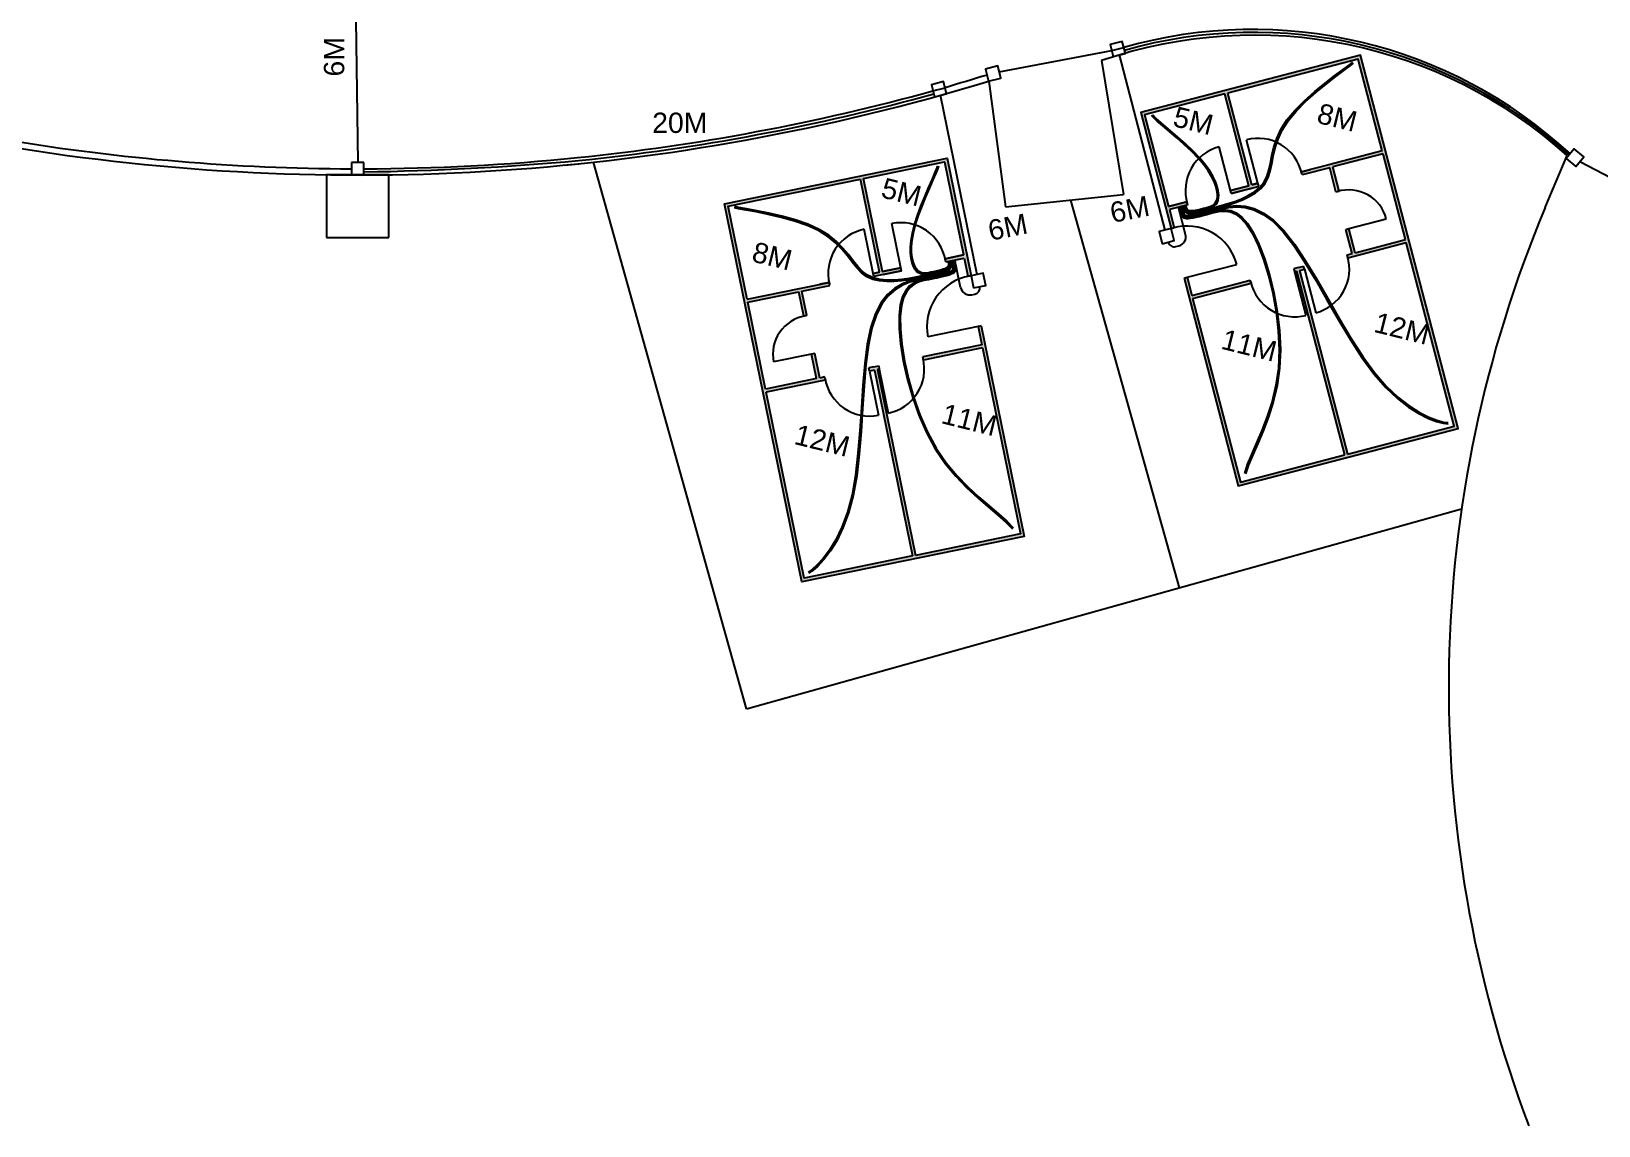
# Model space of a CAD drawing. Header units: millimetres. Extents: x 790368 to 790619, y 161713 to 161823.
# Drawn here: x 790508.8 to 790558.9, y 161712.5 to 161747.5 of the extents above; entities that cross this region are included whole.
import ezdxf

# ---------------------------------------------------------------- set-up
doc = ezdxf.new("R2010")
doc.units = ezdxf.units.MM
for name, color, linetype in [('can interior', 172, 'Continuous'), ('can principal', 34, 'Continuous'), ('can secundaria', 1, 'Continuous'), ('urbanizacion', 7, 'Continuous')]:
    doc.layers.add(name, color=color, linetype=linetype)
doc.styles.get("Standard").update_dxf_attribs({"font": 'arial.ttf'})

msp = doc.modelspace()

# ---------------------------------------------------------------- hatches: boundary and pattern name
at = {"layer": 'urbanizacion'}
h = msp.add_hatch(dxfattribs=at)
h.set_pattern_fill('ANSI36', color=256, scale=0.01, angle=-165.3684)
h.set_pattern_definition([(239.631606, (790762.71995, 161693.996287), (-0.0006963935, -0.0639903816), [0.079375, -0.015875, 0, -0.015875])])
h.paths.add_polyline_path([(790554.397, 161734.81), (790547.37, 161732.975), (790545.635, 161739.621), (790545.732, 161739.646), (790545.883, 161739.068), (790547.751, 161739.556), (790547.777, 161739.459), (790545.908, 161738.971), (790547.441, 161733.097), (790550.762, 161733.964), (790549.228, 161739.838), (790549.17, 161739.823), (790549.145, 161739.919), (790549.3, 161739.96), (790549.457, 161740.001), (790549.482, 161739.904), (790549.325, 161739.863), (790550.858, 161733.989), (790554.275, 161734.881), (790552.742, 161740.755), (790550.876, 161740.268), (790550.85, 161740.365), (790551.008, 161740.406), (790550.807, 161741.178), (790550.903, 161741.203), (790551.105, 161740.431), (790552.717, 161740.852), (790552, 161743.595), (790550.389, 161743.175), (790550.59, 161742.403), (790550.493, 161742.377), (790550.292, 161743.149), (790549.415, 161742.92), (790549.389, 161743.017), (790549.678, 161743.092), (790550.267, 161743.246), (790551.975, 161743.692), (790551.208, 161746.629), (790547.034, 161745.539), (790547.801, 161742.602), (790547.996, 161742.653), (790548.021, 161742.557), (790547.729, 161742.48), (790547.144, 161742.328), (790547.119, 161742.424), (790547.704, 161742.577), (790546.937, 161745.514), (790544.374, 161744.845), (790545.141, 161741.908), (790545.726, 161742.061), (790545.751, 161741.964), (790545.166, 161741.811), (790545.317, 161741.233), (790545.221, 161741.208), (790544.252, 161744.916), (790551.28, 161746.751)])
h = msp.add_hatch(dxfattribs=at)
h.set_pattern_fill('ANSI36', color=256, scale=0.01, angle=-168.4098)
h.set_pattern_definition([(236.590169, (790739.27175, 161678.098913), (-0.0040906244, -0.063863297), [0.079375, -0.015875, 0, -0.015875])])
h.paths.add_polyline_path([(790533.408, 161729.908), (790540.524, 161731.361), (790539.15, 161738.091), (790539.052, 161738.071), (790539.172, 161737.485), (790537.279, 161737.099), (790537.299, 161737.001), (790539.192, 161737.387), (790540.406, 161731.439), (790537.044, 161730.753), (790535.83, 161736.701), (790535.888, 161736.713), (790535.868, 161736.811), (790535.712, 161736.779), (790535.552, 161736.746), (790535.572, 161736.648), (790535.732, 161736.681), (790536.946, 161730.733), (790533.486, 161730.026), (790532.271, 161735.974), (790534.161, 161736.36), (790534.141, 161736.458), (790533.982, 161736.425), (790533.822, 161737.207), (790533.724, 161737.187), (790533.884, 161736.405), (790532.251, 161736.072), (790531.684, 161738.85), (790533.316, 161739.183), (790533.476, 161738.402), (790533.574, 161738.422), (790533.414, 161739.203), (790534.302, 161739.385), (790534.282, 161739.483), (790533.991, 161739.423), (790533.394, 161739.301), (790531.664, 161738.948), (790531.057, 161741.922), (790535.284, 161742.785), (790535.891, 161739.811), (790535.693, 161739.771), (790535.713, 161739.673), (790536.009, 161739.733), (790536.601, 161739.854), (790536.581, 161739.952), (790535.989, 161739.831), (790535.382, 161742.805), (790537.977, 161743.335), (790538.584, 161740.361), (790537.992, 161740.24), (790538.012, 161740.142), (790538.604, 161740.263), (790538.724, 161739.678), (790538.822, 161739.698), (790538.055, 161743.453), (790530.939, 161742)])

# ---------------------------------------------------------------- linework, layer by layer
for p, q in [((790519.406, 161743.32), (790519.006, 161743.32)), ((790519.006, 161743.32), (790519.006, 161742.92)), ((790519.406, 161742.92), (790519.406, 161743.32)), ((790520.206, 161742.92), (790518.206, 161742.92)), ((790518.206, 161742.92), (790518.206, 161740.92)), ((790519.431, 161742.92), (790518.981, 161742.92)), ((790519.006, 161742.92), (790519.406, 161742.92)), ((790520.206, 161740.92), (790520.206, 161742.92)), ((790518.206, 161740.92), (790520.206, 161740.92))]:
    msp.add_line(p, q)
at = {"layer": 'can interior'}
for p, q in [((790545.684, 161741.018), (790545.459, 161741.888)), ((790545.372, 161740.627), (790545.469, 161740.652)), ((790538.49, 161739.323), (790538.308, 161740.203)), ((790538.844, 161739.09), (790538.942, 161739.11))]:
    msp.add_line(p, q, dxfattribs=at)
for points in [[(790545.583, 161741.92), (790545.592, 161741.886), (790545.603, 161741.85), (790545.617, 161741.815), (790545.635, 161741.78), (790545.658, 161741.749), (790545.687, 161741.722), (790545.723, 161741.701), (790545.768, 161741.686), (790545.823, 161741.68), (790545.889, 161741.681), (790545.969, 161741.691), (790546.064, 161741.708), (790546.176, 161741.733), (790546.308, 161741.765), (790546.461, 161741.805), (790546.638, 161741.851), (790546.838, 161741.904), (790547.055, 161741.966), (790547.281, 161742.039), (790547.505, 161742.125), (790547.72, 161742.227), (790547.918, 161742.347), (790548.089, 161742.487), (790548.225, 161742.65), (790548.321, 161742.836), (790548.387, 161743.045), (790548.438, 161743.274), (790548.488, 161743.522), (790548.552, 161743.786), (790548.643, 161744.064), (790548.777, 161744.354), (790548.966, 161744.654), (790549.22, 161744.961), (790549.521, 161745.265), (790549.848, 161745.558), (790550.176, 161745.829), (790550.484, 161746.067), (790550.749, 161746.264), (790550.947, 161746.409), (790551.057, 161746.493)], [(790545.602, 161741.925), (790545.611, 161741.891), (790545.622, 161741.857), (790545.635, 161741.823), (790545.652, 161741.791), (790545.674, 161741.762), (790545.702, 161741.737), (790545.737, 161741.718), (790545.781, 161741.705), (790545.834, 161741.7), (790545.898, 161741.702), (790545.975, 161741.712), (790546.068, 161741.73), (790546.178, 161741.754), (790546.308, 161741.786), (790546.459, 161741.825), (790546.633, 161741.87), (790546.831, 161741.922), (790547.046, 161741.984), (790547.269, 161742.056), (790547.491, 161742.142), (790547.705, 161742.243), (790547.9, 161742.363), (790548.07, 161742.502), (790548.204, 161742.664), (790548.299, 161742.85), (790548.365, 161743.058), (790548.416, 161743.287), (790548.466, 161743.534), (790548.53, 161743.798), (790548.622, 161744.076), (790548.756, 161744.366), (790548.946, 161744.666), (790549.201, 161744.973), (790549.504, 161745.278), (790549.831, 161745.571), (790550.161, 161745.843), (790550.47, 161746.082), (790550.736, 161746.279), (790550.935, 161746.425), (790551.044, 161746.508)], [(790545.621, 161741.93), (790545.63, 161741.897), (790545.641, 161741.863), (790545.653, 161741.831), (790545.67, 161741.801), (790545.691, 161741.774), (790545.718, 161741.752), (790545.751, 161741.735), (790545.793, 161741.724), (790545.844, 161741.72), (790545.906, 161741.723), (790545.982, 161741.733), (790546.072, 161741.751), (790546.18, 161741.775), (790546.308, 161741.806), (790546.456, 161741.845), (790546.628, 161741.889), (790546.824, 161741.941), (790547.036, 161742.002), (790547.257, 161742.074), (790547.477, 161742.159), (790547.689, 161742.26), (790547.883, 161742.378), (790548.051, 161742.517), (790548.184, 161742.678), (790548.278, 161742.864), (790548.343, 161743.071), (790548.394, 161743.3), (790548.444, 161743.546), (790548.508, 161743.81), (790548.6, 161744.087), (790548.735, 161744.377), (790548.926, 161744.678), (790549.182, 161744.985), (790549.486, 161745.291), (790549.815, 161745.585), (790550.146, 161745.857), (790550.456, 161746.096), (790550.722, 161746.294), (790550.922, 161746.44), (790551.031, 161746.523)], [(790545.679, 161741.945), (790545.688, 161741.913), (790545.697, 161741.883), (790545.708, 161741.856), (790545.722, 161741.832), (790545.74, 161741.812), (790545.764, 161741.797), (790545.793, 161741.786), (790545.83, 161741.78), (790545.875, 161741.779), (790545.928, 161741.784), (790545.986, 161741.793), (790546.05, 161741.805), (790546.116, 161741.82), (790546.185, 161741.836), (790546.255, 161741.854), (790546.324, 161741.872), (790546.392, 161741.89), (790546.457, 161741.91), (790546.517, 161741.935), (790546.571, 161741.966), (790546.618, 161742.006), (790546.656, 161742.058), (790546.683, 161742.123), (790546.699, 161742.205), (790546.701, 161742.305), (790546.687, 161742.423), (790546.654, 161742.558), (790546.599, 161742.708), (790546.517, 161742.874), (790546.407, 161743.054), (790546.266, 161743.248), (790546.089, 161743.454), (790545.878, 161743.671), (790545.643, 161743.891), (790545.401, 161744.107), (790545.166, 161744.309), (790544.953, 161744.49), (790544.777, 161744.641), (790544.654, 161744.754), (790544.598, 161744.821)], [(790545.66, 161741.94), (790545.669, 161741.908), (790545.678, 161741.877), (790545.69, 161741.848), (790545.705, 161741.822), (790545.724, 161741.8), (790545.748, 161741.782), (790545.779, 161741.769), (790545.818, 161741.761), (790545.865, 161741.759), (790545.919, 161741.763), (790545.98, 161741.772), (790546.045, 161741.784), (790546.114, 161741.799), (790546.185, 161741.816), (790546.258, 161741.834), (790546.329, 161741.853), (790546.4, 161741.871), (790546.467, 161741.892), (790546.529, 161741.917), (790546.585, 161741.949), (790546.634, 161741.991), (790546.673, 161742.044), (790546.702, 161742.111), (790546.719, 161742.195), (790546.722, 161742.297), (790546.708, 161742.417), (790546.675, 161742.554), (790546.619, 161742.707), (790546.537, 161742.875), (790546.427, 161743.058), (790546.285, 161743.254), (790546.108, 161743.462), (790545.896, 161743.68), (790545.661, 161743.902), (790545.418, 161744.118), (790545.183, 161744.32), (790544.97, 161744.501), (790544.795, 161744.651), (790544.672, 161744.763), (790544.616, 161744.828)], [(790545.641, 161741.935), (790545.65, 161741.902), (790545.659, 161741.87), (790545.672, 161741.839), (790545.687, 161741.812), (790545.707, 161741.787), (790545.733, 161741.767), (790545.765, 161741.752), (790545.805, 161741.742), (790545.854, 161741.739), (790545.91, 161741.742), (790545.973, 161741.75), (790546.041, 161741.762), (790546.112, 161741.778), (790546.186, 161741.795), (790546.26, 161741.814), (790546.334, 161741.833), (790546.407, 161741.853), (790546.476, 161741.874), (790546.541, 161741.9), (790546.599, 161741.933), (790546.65, 161741.975), (790546.691, 161742.03), (790546.721, 161742.098), (790546.739, 161742.184), (790546.743, 161742.288), (790546.729, 161742.41), (790546.696, 161742.55), (790546.64, 161742.706), (790546.558, 161742.877), (790546.446, 161743.062), (790546.304, 161743.26), (790546.126, 161743.47), (790545.913, 161743.69), (790545.678, 161743.912), (790545.435, 161744.129), (790545.2, 161744.331), (790544.987, 161744.512), (790544.812, 161744.662), (790544.689, 161744.773), (790544.635, 161744.836)], [(790538.124, 161740.165), (790538.131, 161740.132), (790538.136, 161740.098), (790538.138, 161740.066), (790538.137, 161740.034), (790538.13, 161740.003), (790538.116, 161739.974), (790538.093, 161739.946), (790538.061, 161739.92), (790538.019, 161739.896), (790537.967, 161739.873), (790537.907, 161739.853), (790537.841, 161739.834), (790537.77, 161739.816), (790537.697, 161739.799), (790537.621, 161739.783), (790537.546, 161739.768), (790537.473, 161739.753), (790537.401, 161739.742), (790537.331, 161739.737), (790537.265, 161739.741), (790537.201, 161739.756), (790537.14, 161739.787), (790537.082, 161739.835), (790537.029, 161739.904), (790536.979, 161739.996), (790536.938, 161740.112), (790536.906, 161740.252), (790536.888, 161740.416), (790536.886, 161740.606), (790536.904, 161740.821), (790536.945, 161741.062), (790537.012, 161741.329), (790537.105, 161741.62), (790537.218, 161741.923), (790537.341, 161742.225), (790537.463, 161742.51), (790537.574, 161742.766), (790537.665, 161742.978), (790537.726, 161743.131), (790537.747, 161743.213)], [(790538.104, 161740.161), (790538.111, 161740.128), (790538.116, 161740.096), (790538.118, 161740.065), (790538.116, 161740.035), (790538.109, 161740.007), (790538.095, 161739.98), (790538.073, 161739.955), (790538.042, 161739.931), (790538.001, 161739.909), (790537.95, 161739.888), (790537.892, 161739.869), (790537.828, 161739.851), (790537.759, 161739.834), (790537.688, 161739.818), (790537.615, 161739.802), (790537.542, 161739.787), (790537.471, 161739.773), (790537.402, 161739.762), (790537.335, 161739.758), (790537.27, 161739.762), (790537.208, 161739.777), (790537.149, 161739.807), (790537.094, 161739.855), (790537.042, 161739.922), (790536.994, 161740.013), (790536.953, 161740.127), (790536.923, 161740.264), (790536.905, 161740.427), (790536.904, 161740.614), (790536.923, 161740.826), (790536.964, 161741.065), (790537.032, 161741.33), (790537.126, 161741.619), (790537.239, 161741.921), (790537.361, 161742.222), (790537.483, 161742.508), (790537.594, 161742.764), (790537.685, 161742.976), (790537.746, 161743.131), (790537.767, 161743.214)], [(790538.085, 161740.157), (790538.091, 161740.125), (790538.096, 161740.094), (790538.098, 161740.065), (790538.096, 161740.037), (790538.089, 161740.011), (790538.075, 161739.987), (790538.053, 161739.964), (790538.023, 161739.942), (790537.982, 161739.922), (790537.933, 161739.903), (790537.877, 161739.885), (790537.815, 161739.868), (790537.748, 161739.852), (790537.679, 161739.836), (790537.609, 161739.821), (790537.538, 161739.807), (790537.47, 161739.793), (790537.403, 161739.783), (790537.338, 161739.778), (790537.276, 161739.782), (790537.216, 161739.798), (790537.159, 161739.828), (790537.105, 161739.874), (790537.055, 161739.941), (790537.009, 161740.03), (790536.969, 161740.141), (790536.94, 161740.277), (790536.923, 161740.437), (790536.923, 161740.621), (790536.942, 161740.832), (790536.984, 161741.068), (790537.051, 161741.331), (790537.146, 161741.619), (790537.259, 161741.92), (790537.381, 161742.22), (790537.503, 161742.505), (790537.615, 161742.761), (790537.706, 161742.974), (790537.766, 161743.13), (790537.787, 161743.215)], [(790538.183, 161740.177), (790538.19, 161740.142), (790538.196, 161740.106), (790538.199, 161740.068), (790538.198, 161740.029), (790538.191, 161739.991), (790538.177, 161739.954), (790538.153, 161739.918), (790538.119, 161739.885), (790538.073, 161739.856), (790538.013, 161739.828), (790537.937, 161739.802), (790537.844, 161739.775), (790537.733, 161739.748), (790537.6, 161739.719), (790537.445, 161739.686), (790537.266, 161739.649), (790537.063, 161739.609), (790536.841, 161739.569), (790536.607, 161739.535), (790536.367, 161739.513), (790536.129, 161739.51), (790535.899, 161739.53), (790535.683, 161739.581), (790535.49, 161739.667), (790535.321, 161739.792), (790535.17, 161739.95), (790535.023, 161740.133), (790534.868, 161740.333), (790534.695, 161740.542), (790534.49, 161740.752), (790534.243, 161740.953), (790533.94, 161741.139), (790533.577, 161741.302), (790533.172, 161741.442), (790532.75, 161741.561), (790532.336, 161741.659), (790531.954, 161741.737), (790531.63, 161741.797), (790531.388, 161741.84), (790531.253, 161741.867)], [(790538.163, 161740.173), (790538.17, 161740.139), (790538.176, 161740.103), (790538.179, 161740.067), (790538.177, 161740.031), (790538.17, 161739.995), (790538.156, 161739.96), (790538.133, 161739.927), (790538.1, 161739.897), (790538.055, 161739.869), (790537.996, 161739.843), (790537.922, 161739.818), (790537.831, 161739.792), (790537.721, 161739.766), (790537.591, 161739.737), (790537.439, 161739.705), (790537.262, 161739.669), (790537.061, 161739.629), (790536.842, 161739.589), (790536.61, 161739.556), (790536.372, 161739.535), (790536.136, 161739.532), (790535.907, 161739.552), (790535.694, 161739.603), (790535.502, 161739.689), (790535.335, 161739.813), (790535.184, 161739.971), (790535.037, 161740.154), (790534.883, 161740.354), (790534.709, 161740.563), (790534.505, 161740.772), (790534.256, 161740.973), (790533.953, 161741.158), (790533.589, 161741.321), (790533.183, 161741.462), (790532.759, 161741.58), (790532.344, 161741.678), (790531.961, 161741.757), (790531.635, 161741.817), (790531.393, 161741.86), (790531.258, 161741.886)], [(790538.144, 161740.169), (790538.15, 161740.135), (790538.156, 161740.101), (790538.159, 161740.066), (790538.157, 161740.032), (790538.15, 161739.999), (790538.136, 161739.967), (790538.113, 161739.937), (790538.081, 161739.908), (790538.037, 161739.882), (790537.979, 161739.858), (790537.907, 161739.834), (790537.818, 161739.809), (790537.71, 161739.784), (790537.582, 161739.756), (790537.432, 161739.724), (790537.258, 161739.689), (790537.06, 161739.649), (790536.842, 161739.61), (790536.612, 161739.577), (790536.377, 161739.556), (790536.143, 161739.553), (790535.916, 161739.574), (790535.704, 161739.625), (790535.514, 161739.711), (790535.348, 161739.835), (790535.198, 161739.993), (790535.052, 161740.175), (790534.898, 161740.375), (790534.724, 161740.583), (790534.519, 161740.791), (790534.27, 161740.992), (790533.966, 161741.178), (790533.601, 161741.341), (790533.193, 161741.481), (790532.768, 161741.599), (790532.351, 161741.697), (790531.967, 161741.776), (790531.641, 161741.836), (790531.398, 161741.879), (790531.263, 161741.906)], [(790545.467, 161741.89), (790545.491, 161741.797), (790545.513, 161741.721), (790545.534, 161741.659), (790545.558, 161741.611), (790545.584, 161741.575), (790545.617, 161741.55), (790545.657, 161741.535), (790545.706, 161741.529), (790545.767, 161741.53), (790545.84, 161741.537), (790545.923, 161741.551), (790546.018, 161741.571), (790546.123, 161741.595), (790546.238, 161741.624), (790546.363, 161741.657), (790546.498, 161741.694), (790546.641, 161741.731), (790546.794, 161741.759), (790546.953, 161741.765), (790547.119, 161741.737), (790547.289, 161741.664), (790547.464, 161741.532), (790547.642, 161741.329), (790547.822, 161741.044), (790548.001, 161740.668), (790548.174, 161740.214), (790548.333, 161739.697), (790548.47, 161739.134), (790548.578, 161738.541), (790548.649, 161737.935), (790548.677, 161737.33), (790548.653, 161736.745), (790548.574, 161736.192), (790548.45, 161735.675), (790548.295, 161735.194), (790548.125, 161734.751), (790547.952, 161734.347), (790547.792, 161733.981), (790547.658, 161733.656), (790547.565, 161733.372)], [(790545.486, 161741.895), (790545.51, 161741.802), (790545.532, 161741.727), (790545.553, 161741.667), (790545.575, 161741.621), (790545.601, 161741.587), (790545.632, 161741.565), (790545.67, 161741.552), (790545.719, 161741.547), (790545.778, 161741.549), (790545.848, 161741.558), (790545.93, 161741.572), (790546.023, 161741.592), (790546.126, 161741.617), (790546.24, 161741.646), (790546.364, 161741.679), (790546.499, 161741.715), (790546.643, 161741.752), (790546.796, 161741.78), (790546.957, 161741.787), (790547.124, 161741.759), (790547.296, 161741.685), (790547.473, 161741.553), (790547.652, 161741.349), (790547.834, 161741.063), (790548.015, 161740.686), (790548.189, 161740.229), (790548.349, 161739.71), (790548.487, 161739.144), (790548.596, 161738.549), (790548.668, 161737.939), (790548.696, 161737.333), (790548.673, 161736.745), (790548.594, 161736.19), (790548.47, 161735.671), (790548.315, 161735.189), (790548.144, 161734.745), (790547.971, 161734.34), (790547.811, 161733.975), (790547.677, 161733.65), (790547.585, 161733.367)], [(790545.505, 161741.9), (790545.529, 161741.808), (790545.551, 161741.734), (790545.571, 161741.675), (790545.593, 161741.631), (790545.617, 161741.6), (790545.647, 161741.58), (790545.684, 161741.569), (790545.731, 161741.566), (790545.788, 161741.569), (790545.857, 161741.579), (790545.937, 161741.594), (790546.028, 161741.613), (790546.13, 161741.638), (790546.243, 161741.667), (790546.366, 161741.7), (790546.5, 161741.736), (790546.645, 161741.773), (790546.798, 161741.802), (790546.96, 161741.808), (790547.129, 161741.781), (790547.303, 161741.707), (790547.481, 161741.574), (790547.663, 161741.37), (790547.846, 161741.082), (790548.029, 161740.703), (790548.204, 161740.245), (790548.365, 161739.723), (790548.505, 161739.155), (790548.614, 161738.556), (790548.687, 161737.944), (790548.716, 161737.335), (790548.692, 161736.745), (790548.613, 161736.188), (790548.489, 161735.667), (790548.334, 161735.184), (790548.164, 161734.739), (790547.991, 161734.334), (790547.83, 161733.968), (790547.696, 161733.644), (790547.604, 161733.362)], [(790545.525, 161741.905), (790545.549, 161741.813), (790545.57, 161741.74), (790545.589, 161741.684), (790545.61, 161741.642), (790545.634, 161741.613), (790545.663, 161741.595), (790545.698, 161741.586), (790545.743, 161741.585), (790545.799, 161741.589), (790545.868, 161741.6), (790545.951, 161741.616), (790546.051, 161741.639), (790546.168, 161741.667), (790546.304, 161741.702), (790546.461, 161741.742), (790546.641, 161741.789), (790546.845, 161741.84), (790547.071, 161741.882), (790547.318, 161741.9), (790547.584, 161741.879), (790547.868, 161741.804), (790548.167, 161741.66), (790548.481, 161741.431), (790548.807, 161741.103), (790549.143, 161740.667), (790549.489, 161740.142), (790549.844, 161739.554), (790550.206, 161738.928), (790550.573, 161738.29), (790550.946, 161737.666), (790551.323, 161737.081), (790551.703, 161736.561), (790552.083, 161736.126), (790552.456, 161735.773), (790552.814, 161735.496), (790553.148, 161735.286), (790553.45, 161735.135), (790553.712, 161735.035), (790553.924, 161734.979), (790554.079, 161734.958)], [(790545.544, 161741.91), (790545.568, 161741.819), (790545.588, 161741.747), (790545.608, 161741.692), (790545.628, 161741.652), (790545.65, 161741.625), (790545.678, 161741.61), (790545.712, 161741.603), (790545.756, 161741.603), (790545.81, 161741.609), (790545.877, 161741.621), (790545.958, 161741.638), (790546.056, 161741.66), (790546.171, 161741.689), (790546.306, 161741.723), (790546.463, 161741.763), (790546.642, 161741.81), (790546.846, 161741.861), (790547.073, 161741.903), (790547.32, 161741.921), (790547.588, 161741.901), (790547.873, 161741.826), (790548.174, 161741.681), (790548.489, 161741.453), (790548.816, 161741.124), (790549.153, 161740.688), (790549.5, 161740.163), (790549.856, 161739.574), (790550.218, 161738.948), (790550.586, 161738.31), (790550.959, 161737.685), (790551.335, 161737.1), (790551.714, 161736.579), (790552.093, 161736.144), (790552.465, 161735.792), (790552.822, 161735.515), (790553.155, 161735.305), (790553.455, 161735.154), (790553.715, 161735.055), (790553.926, 161734.999), (790554.08, 161734.978)], [(790545.563, 161741.915), (790545.587, 161741.824), (790545.607, 161741.754), (790545.626, 161741.7), (790545.645, 161741.663), (790545.667, 161741.638), (790545.693, 161741.624), (790545.726, 161741.62), (790545.768, 161741.622), (790545.82, 161741.629), (790545.885, 161741.642), (790545.965, 161741.659), (790546.061, 161741.682), (790546.175, 161741.71), (790546.308, 161741.744), (790546.464, 161741.784), (790546.643, 161741.831), (790546.847, 161741.882), (790547.074, 161741.924), (790547.323, 161741.943), (790547.591, 161741.922), (790547.878, 161741.847), (790548.18, 161741.703), (790548.496, 161741.475), (790548.825, 161741.146), (790549.164, 161740.71), (790549.512, 161740.184), (790549.867, 161739.595), (790550.23, 161738.968), (790550.598, 161738.329), (790550.971, 161737.704), (790551.347, 161737.118), (790551.725, 161736.598), (790552.103, 161736.163), (790552.474, 161735.811), (790552.829, 161735.534), (790553.161, 161735.324), (790553.46, 161735.173), (790553.718, 161735.074), (790553.928, 161735.018), (790554.081, 161734.998)], [(790538.202, 161740.181), (790538.221, 161740.09), (790538.234, 161740.017), (790538.241, 161739.961), (790538.24, 161739.919), (790538.232, 161739.887), (790538.214, 161739.863), (790538.186, 161739.845), (790538.148, 161739.828), (790538.098, 161739.812), (790538.034, 161739.794), (790537.955, 161739.774), (790537.859, 161739.752), (790537.744, 161739.728), (790537.609, 161739.699), (790537.452, 161739.667), (790537.27, 161739.63), (790537.065, 161739.586), (790536.843, 161739.523), (790536.611, 161739.43), (790536.379, 161739.293), (790536.155, 161739.1), (790535.947, 161738.837), (790535.764, 161738.492), (790535.614, 161738.053), (790535.503, 161737.512), (790535.422, 161736.886), (790535.363, 161736.201), (790535.314, 161735.478), (790535.265, 161734.742), (790535.206, 161734.017), (790535.127, 161733.325), (790535.017, 161732.692), (790534.87, 161732.134), (790534.693, 161731.655), (790534.496, 161731.249), (790534.291, 161730.915), (790534.089, 161730.648), (790533.901, 161730.445), (790533.737, 161730.302), (790533.609, 161730.217)], [(790538.222, 161740.185), (790538.241, 161740.093), (790538.254, 161740.019), (790538.261, 161739.962), (790538.261, 161739.917), (790538.252, 161739.883), (790538.234, 161739.857), (790538.206, 161739.836), (790538.167, 161739.817), (790538.116, 161739.798), (790538.051, 161739.779), (790537.97, 161739.758), (790537.873, 161739.736), (790537.757, 161739.71), (790537.62, 161739.681), (790537.462, 161739.649), (790537.28, 161739.612), (790537.075, 161739.567), (790536.853, 161739.505), (790536.623, 161739.412), (790536.392, 161739.275), (790536.169, 161739.082), (790535.963, 161738.82), (790535.781, 161738.476), (790535.632, 161738.037), (790535.521, 161737.497), (790535.442, 161736.872), (790535.383, 161736.187), (790535.334, 161735.466), (790535.285, 161734.73), (790535.226, 161734.005), (790535.146, 161733.314), (790535.036, 161732.68), (790534.887, 161732.122), (790534.709, 161731.642), (790534.511, 161731.236), (790534.305, 161730.901), (790534.102, 161730.633), (790533.912, 161730.429), (790533.748, 161730.285), (790533.619, 161730.199)], [(790538.242, 161740.189), (790538.26, 161740.097), (790538.274, 161740.022), (790538.281, 161739.962), (790538.281, 161739.916), (790538.272, 161739.879), (790538.255, 161739.85), (790538.226, 161739.826), (790538.187, 161739.806), (790538.134, 161739.785), (790538.068, 161739.764), (790537.986, 161739.742), (790537.887, 161739.719), (790537.769, 161739.692), (790537.632, 161739.663), (790537.473, 161739.63), (790537.29, 161739.593), (790537.085, 161739.549), (790536.864, 161739.487), (790536.634, 161739.394), (790536.405, 161739.258), (790536.183, 161739.065), (790535.978, 161738.804), (790535.798, 161738.46), (790535.65, 161738.022), (790535.54, 161737.482), (790535.461, 161736.858), (790535.402, 161736.174), (790535.354, 161735.453), (790535.305, 161734.718), (790535.245, 161733.993), (790535.165, 161733.302), (790535.054, 161732.668), (790534.905, 161732.11), (790534.725, 161731.629), (790534.526, 161731.222), (790534.319, 161730.886), (790534.115, 161730.617), (790533.924, 161730.412), (790533.758, 161730.268), (790533.628, 161730.182)], [(790538.261, 161740.193), (790538.28, 161740.1), (790538.294, 161740.024), (790538.301, 161739.963), (790538.301, 161739.914), (790538.293, 161739.875), (790538.275, 161739.844), (790538.246, 161739.817), (790538.206, 161739.794), (790538.153, 161739.772), (790538.087, 161739.75), (790538.009, 161739.728), (790537.918, 161739.706), (790537.816, 161739.683), (790537.702, 161739.659), (790537.577, 161739.634), (790537.441, 161739.607), (790537.294, 161739.577), (790537.144, 161739.535), (790536.996, 161739.469), (790536.857, 161739.37), (790536.733, 161739.227), (790536.631, 161739.029), (790536.559, 161738.766), (790536.521, 161738.427), (790536.524, 161738.006), (790536.569, 161737.517), (790536.654, 161736.978), (790536.78, 161736.407), (790536.946, 161735.821), (790537.15, 161735.24), (790537.393, 161734.68), (790537.675, 161734.161), (790537.991, 161733.696), (790538.332, 161733.283), (790538.684, 161732.918), (790539.034, 161732.594), (790539.368, 161732.307), (790539.673, 161732.05), (790539.936, 161731.818), (790540.144, 161731.605)], [(790538.281, 161740.197), (790538.3, 161740.104), (790538.313, 161740.027), (790538.321, 161739.964), (790538.321, 161739.912), (790538.313, 161739.871), (790538.295, 161739.837), (790538.266, 161739.808), (790538.225, 161739.783), (790538.171, 161739.759), (790538.104, 161739.735), (790538.024, 161739.712), (790537.932, 161739.689), (790537.829, 161739.665), (790537.714, 161739.641), (790537.588, 161739.616), (790537.451, 161739.589), (790537.305, 161739.559), (790537.155, 161739.517), (790537.008, 161739.452), (790536.871, 161739.353), (790536.749, 161739.211), (790536.648, 161739.014), (790536.577, 161738.752), (790536.541, 161738.415), (790536.544, 161737.997), (790536.589, 161737.51), (790536.675, 161736.974), (790536.8, 161736.405), (790536.965, 161735.823), (790537.169, 161735.244), (790537.412, 161734.687), (790537.692, 161734.17), (790538.008, 161733.706), (790538.348, 161733.295), (790538.7, 161732.931), (790539.049, 161732.608), (790539.382, 161732.321), (790539.687, 161732.064), (790539.951, 161731.831), (790540.159, 161731.618)], [(790538.3, 161740.201), (790538.319, 161740.107), (790538.333, 161740.029), (790538.341, 161739.964), (790538.342, 161739.911), (790538.334, 161739.867), (790538.316, 161739.83), (790538.286, 161739.799), (790538.245, 161739.771), (790538.189, 161739.745), (790538.121, 161739.72), (790538.04, 161739.696), (790537.946, 161739.672), (790537.841, 161739.648), (790537.725, 161739.623), (790537.598, 161739.598), (790537.461, 161739.571), (790537.316, 161739.541), (790537.167, 161739.499), (790537.021, 161739.434), (790536.885, 161739.336), (790536.764, 161739.194), (790536.665, 161738.999), (790536.595, 161738.739), (790536.56, 161738.403), (790536.565, 161737.987), (790536.61, 161737.503), (790536.695, 161736.969), (790536.82, 161736.404), (790536.985, 161735.824), (790537.188, 161735.248), (790537.43, 161734.693), (790537.71, 161734.178), (790538.025, 161733.717), (790538.364, 161733.308), (790538.715, 161732.944), (790539.063, 161732.622), (790539.397, 161732.335), (790539.702, 161732.078), (790539.965, 161731.845), (790540.174, 161731.631)]]:
    msp.add_lwpolyline(points, dxfattribs=at)
for centre, radius, start, end in [((790545.322, 161740.821), 0.2, 194.6316, 284.6316), ((790545.394, 161740.943), 0.3, 284.6316, 14.528), ((790538.784, 161739.384), 0.3, 191.6448, 281.5412), ((790538.902, 161739.306), 0.2, 281.5412, 11.5412)]:
    msp.add_arc(centre, radius, start, end, dxfattribs=at)
at = {"layer": 'can principal'}
for p, q in [((790519.138, 161748.827), (790519.206, 161743.32)), ((790539.723, 161746.215), (790543.322, 161746.898)), ((790525.833, 161743.234), (790526.279, 161743.276)), ((790558.288, 161743.348), (790563.158, 161740.814))]:
    msp.add_line(p, q, dxfattribs=at)
for points in [[(790543.322, 161746.898), (790543.709, 161746.998)], [(790537.604, 161745.612), (790537.992, 161745.711)]]:
    msp.add_lwpolyline(points, dxfattribs=at)
for points in [[(790539.385, 161745.922), (790539.773, 161746.021), (790539.674, 161746.408), (790539.286, 161746.309)], [(790557.853, 161743.45), (790558.16, 161743.195), (790558.416, 161743.502), (790558.109, 161743.758)]]:
    msp.add_lwpolyline(points, close=True, dxfattribs=at)
for centre, radius, start, end in [((790547.82, 161732.593), 14.98, 47.301, 105.9283), ((790611.779, 161502.916), 253.76, 106.58745, 106.90435), ((790519.227, 161812.062), 68.944, 275.83496, 285.45957), ((790519.227, 161812.062), 68.944, 260.61051, 269.81647), ((790519.227, 161812.062), 68.944, 270.14888, 275.83496)]:
    msp.add_arc(centre, radius, start, end, dxfattribs=at)
at = {"layer": 'can secundaria'}
for p, q in [((790545.027, 161741.157), (790543.565, 161746.759)), ((790539.02, 161739.727), (790537.847, 161745.472))]:
    msp.add_line(p, q, dxfattribs=at)
for points in [[(790543.371, 161746.705), (790543.759, 161746.804), (790543.66, 161747.191), (790543.272, 161747.092)], [(790537.654, 161745.418), (790538.041, 161745.518), (790537.942, 161745.905), (790537.555, 161745.806)], [(790544.935, 161740.72), (790545.322, 161740.821), (790545.221, 161741.208), (790544.834, 161741.107)], [(790538.902, 161739.306), (790539.294, 161739.386), (790539.214, 161739.778), (790538.822, 161739.698)]]:
    msp.add_lwpolyline(points, close=True, dxfattribs=at)
for centre, radius, start, end in [((790547.844, 161732.501), 14.98, 47.594, 105.9283), ((790519.255, 161811.966), 68.944, 275.83496, 285.45957), ((790518.109, 161833.214), 90.204, 270.82381, 275.18704)]:
    msp.add_arc(centre, radius, start, end, dxfattribs=at)
at = {"layer": 'urbanizacion'}
for p, q in [((790547.119, 161742.424), (790546.755, 161743.818)), ((790547.996, 161742.653), (790547.632, 161744.047)), ((790535.693, 161739.771), (790535.405, 161741.182)), ((790536.581, 161739.952), (790536.293, 161741.363)), ((790550.903, 161741.203), (790552.103, 161741.516)), ((790545.732, 161739.646), (790547.318, 161740.06)), ((790549.17, 161739.823), (790549.534, 161738.429)), ((790549.482, 161739.904), (790549.846, 161738.511)), ((790539.052, 161738.071), (790537.445, 161737.743)), ((790533.724, 161737.187), (790532.509, 161736.939)), ((790535.572, 161736.648), (790535.86, 161735.237)), ((790535.888, 161736.713), (790536.176, 161735.302))]:
    msp.add_line(p, q, dxfattribs=at)
for points in [[(790542.999, 161746.577), (790543.702, 161742.293)], [(790545.635, 161739.621), (790547.37, 161732.975), (790554.397, 161734.81), (790551.28, 161746.751), (790544.252, 161744.916), (790545.221, 161741.208)], [(790551.975, 161743.692), (790551.208, 161746.629), (790547.034, 161745.539)], [(790551.975, 161743.692), (790551.208, 161746.629)], [(790539.394, 161745.924), (790539.919, 161741.902)], [(790546.937, 161745.514), (790544.374, 161744.845), (790545.141, 161741.908)], [(790547.119, 161742.424), (790547.704, 161742.577), (790546.937, 161745.514)], [(790547.801, 161742.602), (790547.034, 161745.539)], [(790551.975, 161743.692), (790550.267, 161743.246)], [(790552, 161743.595), (790550.389, 161743.175)], [(790552.717, 161740.852), (790552, 161743.595)], [(790552.717, 161740.852), (790552, 161743.595)], [(790531.639, 161725.843), (790526.752, 161743.329)], [(790539.15, 161738.091), (790540.524, 161731.361), (790533.408, 161729.908), (790530.939, 161742), (790538.055, 161743.453), (790538.822, 161739.698)], [(790535.382, 161742.805), (790537.977, 161743.335), (790538.584, 161740.361)], [(790550.267, 161743.246), (790549.389, 161743.017)], [(790550.267, 161743.246), (790549.389, 161743.017)], [(790549.389, 161743.017), (790549.678, 161743.092)], [(790550.292, 161743.149), (790549.415, 161742.92)], [(790550.493, 161742.377), (790550.292, 161743.149)], [(790550.59, 161742.403), (790550.389, 161743.175)], [(790557.188, 161741.882), (790557.891, 161743.541)], [(790531.664, 161738.948), (790531.057, 161741.922), (790535.284, 161742.785)], [(790535.891, 161739.811), (790535.284, 161742.785)], [(790536.581, 161739.952), (790535.989, 161739.831), (790535.382, 161742.805)], [(790547.704, 161742.577), (790547.119, 161742.424)], [(790547.704, 161742.577), (790547.119, 161742.424)], [(790547.704, 161742.577), (790547.119, 161742.424)], [(790547.729, 161742.48), (790548.021, 161742.557)], [(790547.996, 161742.653), (790547.801, 161742.602)], [(790547.996, 161742.653), (790547.801, 161742.602)], [(790547.801, 161742.602), (790547.996, 161742.653)], [(790548.021, 161742.557), (790547.996, 161742.653)], [(790549.415, 161742.92), (790549.389, 161743.017)], [(790539.919, 161741.902), (790543.702, 161742.293)], [(790542.008, 161742.118), (790545.476, 161729.711)], [(790545.726, 161742.061), (790545.141, 161741.908)], [(790545.726, 161742.061), (790545.141, 161741.908)], [(790545.141, 161741.908), (790545.726, 161742.061)], [(790545.726, 161742.061), (790545.141, 161741.908)], [(790545.751, 161741.964), (790545.726, 161742.061)], [(790547.144, 161742.328), (790547.119, 161742.424)], [(790547.144, 161742.328), (790547.826, 161742.506)], [(790547.729, 161742.48), (790547.144, 161742.328)], [(790550.493, 161742.377), (790550.59, 161742.403)], [(790531.664, 161738.948), (790531.057, 161741.922)], [(790545.751, 161741.964), (790545.166, 161741.811)], [(790545.166, 161741.811), (790545.317, 161741.233)], [(790545.221, 161741.208), (790545.317, 161741.233)], [(790550.807, 161741.178), (790550.903, 161741.203)], [(790551.008, 161740.406), (790550.807, 161741.178)], [(790551.105, 161740.431), (790550.903, 161741.203)], [(790550.858, 161733.989), (790554.275, 161734.881), (790552.742, 161740.755)], [(790550.876, 161740.268), (790552.742, 161740.755)], [(790550.876, 161740.268), (790552.742, 161740.755)], [(790551.105, 161740.431), (790552.717, 161740.852)], [(790537.992, 161740.24), (790538.584, 161740.361)], [(790537.992, 161740.24), (790538.584, 161740.361)], [(790538.584, 161740.361), (790537.992, 161740.24)], [(790537.992, 161740.24), (790538.584, 161740.361)], [(790538.012, 161740.142), (790537.992, 161740.24)], [(790538.012, 161740.142), (790538.604, 161740.263)], [(790538.604, 161740.263), (790538.724, 161739.678)], [(790550.85, 161740.365), (790551.008, 161740.406)], [(790550.876, 161740.268), (790550.85, 161740.365)], [(790550.876, 161740.268), (790551.033, 161740.309)], [(790535.693, 161739.771), (790535.891, 161739.811)], [(790535.693, 161739.771), (790535.891, 161739.811)], [(790535.891, 161739.811), (790535.693, 161739.771)], [(790535.713, 161739.673), (790535.693, 161739.771)], [(790536.009, 161739.733), (790535.713, 161739.673)], [(790536.601, 161739.854), (790535.911, 161739.713)], [(790535.989, 161739.831), (790536.581, 161739.952)], [(790535.989, 161739.831), (790536.581, 161739.952)], [(790535.989, 161739.831), (790536.581, 161739.952)], [(790536.009, 161739.733), (790536.601, 161739.854)], [(790536.601, 161739.854), (790536.581, 161739.952)], [(790538.822, 161739.698), (790538.724, 161739.678)], [(790545.635, 161739.621), (790545.732, 161739.646)], [(790545.732, 161739.646), (790545.883, 161739.068)], [(790545.883, 161739.068), (790547.751, 161739.556)], [(790547.777, 161739.459), (790547.751, 161739.556)], [(790549.3, 161739.96), (790549.145, 161739.919)], [(790549.145, 161739.919), (790549.17, 161739.823)], [(790549.17, 161739.823), (790549.228, 161739.838)], [(790549.228, 161739.838), (790549.17, 161739.823)], [(790549.228, 161739.838), (790550.762, 161733.964)], [(790549.3, 161739.96), (790549.457, 161740.001)], [(790549.325, 161739.863), (790549.482, 161739.904)], [(790549.325, 161739.863), (790549.482, 161739.904)], [(790549.325, 161739.863), (790549.482, 161739.904)], [(790549.325, 161739.863), (790550.858, 161733.989)], [(790549.482, 161739.904), (790549.457, 161740.001)], [(790531.664, 161738.948), (790533.394, 161739.301)], [(790531.684, 161738.85), (790533.316, 161739.183)], [(790533.476, 161738.402), (790533.316, 161739.183)], [(790533.394, 161739.301), (790534.282, 161739.483)], [(790533.394, 161739.301), (790534.282, 161739.483)], [(790533.414, 161739.203), (790534.302, 161739.385)], [(790533.574, 161738.422), (790533.414, 161739.203)], [(790534.282, 161739.483), (790533.991, 161739.423)], [(790534.302, 161739.385), (790534.282, 161739.483)], [(790545.908, 161738.971), (790547.777, 161739.459)], [(790532.251, 161736.072), (790531.684, 161738.85)], [(790532.251, 161736.072), (790531.684, 161738.85)], [(790545.908, 161738.971), (790547.441, 161733.097), (790550.762, 161733.964)], [(790533.574, 161738.422), (790533.476, 161738.402)], [(790539.15, 161738.091), (790539.052, 161738.071)], [(790539.052, 161738.071), (790539.172, 161737.485)], [(790533.822, 161737.207), (790533.724, 161737.187)], [(790533.884, 161736.405), (790533.724, 161737.187)], [(790533.982, 161736.425), (790533.822, 161737.207)], [(790539.192, 161737.387), (790540.406, 161731.439), (790537.044, 161730.753)], [(790539.172, 161737.485), (790537.279, 161737.099)], [(790537.299, 161737.001), (790537.279, 161737.099)], [(790539.192, 161737.387), (790537.299, 161737.001)], [(790535.712, 161736.779), (790535.552, 161736.746)], [(790535.572, 161736.648), (790535.552, 161736.746)], [(790535.732, 161736.681), (790535.572, 161736.648)], [(790535.732, 161736.681), (790535.572, 161736.648)], [(790535.732, 161736.681), (790535.572, 161736.648)], [(790535.712, 161736.779), (790535.868, 161736.811)], [(790535.732, 161736.681), (790536.946, 161730.733)], [(790535.888, 161736.713), (790535.83, 161736.701)], [(790535.83, 161736.701), (790535.888, 161736.713)], [(790535.83, 161736.701), (790537.044, 161730.753)], [(790535.868, 161736.811), (790535.888, 161736.713)], [(790533.884, 161736.405), (790532.251, 161736.072)], [(790534.161, 161736.36), (790532.271, 161735.974)], [(790534.161, 161736.36), (790532.271, 161735.974)], [(790534.141, 161736.458), (790533.982, 161736.425)], [(790534.161, 161736.36), (790534.002, 161736.327)], [(790534.161, 161736.36), (790534.141, 161736.458)], [(790536.946, 161730.733), (790533.486, 161730.026), (790532.271, 161735.974)], [(790531.639, 161725.843), (790554.512, 161732.236)]]:
    msp.add_lwpolyline(points, dxfattribs=at)
for centre, radius, start, end in [((790547.867, 161732.41), 14.98, 47.996, 108.964), ((790519.227, 161812.062), 69.144, 260.61051, 286.95818), ((790547.996, 161742.653), 1.44, 12.6418, 104.6316), ((790547.119, 161742.424), 1.44, 104.6316, 196.6214), ((790550.903, 161741.203), 1.24, 14.6316, 106.9425), ((790593.799, 161726.53), 39.7, 157.2503, 200.6772), ((790535.693, 161739.771), 1.44, 101.5412, 193.531), ((790536.581, 161739.952), 1.44, 9.5514, 101.5412), ((790545.732, 161739.646), 1.64, 14.6316, 106.3787), ((790549.482, 161739.904), 1.44, 284.6316, 16.6214), ((790539.052, 161738.071), 1.64, 99.7941, 191.5412), ((790549.17, 161739.823), 1.44, 192.6418, 284.6316), ((790533.724, 161737.187), 1.24, 99.2303, 191.5412), ((790535.888, 161736.713), 1.44, 281.5412, 13.531), ((790535.572, 161736.648), 1.44, 189.5514, 281.5412)]:
    msp.add_arc(centre, radius, start, end, dxfattribs=at)

# ---------------------------------------------------------------- texts
at = {"layer": 'can interior', "char_height": 0.65, "attachment_point": 1, "rotation": 346.0426}
for s, insert in [('5M', (790545.399, 161745.122)), ('8M', (790550, 161745.228)), ('5M', (790536.065, 161742.843)), ('8M', (790531.93, 161740.795)), ('12M', (790551.826, 161738.539)), ('11M', (790546.94, 161737.999)), ('11M', (790537.99, 161735.618)), ('12M', (790533.285, 161734.954))]:
    msp.add_mtext_dynamic_manual_height_columns(s, width=3.49432, gutter_width=12.5, heights=[0], dxfattribs=dict(at, insert=insert))
at = {"layer": 'can principal', "insert": (790518.126, 161746.068), "char_height": 0.65, "attachment_point": 1, "rotation": 90}
msp.add_mtext_dynamic_manual_height_columns('6M', width=3.49432, gutter_width=12.5, heights=[0], dxfattribs=at)
at = {"layer": 'can principal', "insert": (790528.624, 161744.914), "char_height": 0.65, "attachment_point": 1}
msp.add_mtext_dynamic_manual_height_columns('20M', width=3.49432, gutter_width=12.5, heights=[0], dxfattribs=at)
at = {"layer": 'can secundaria', "char_height": 0.65, "attachment_point": 1, "rotation": 11.1154}
for insert in [(790543.214, 161742.021), (790539.314, 161741.452)]:
    msp.add_mtext_dynamic_manual_height_columns('6M', width=3.49432, gutter_width=12.5, heights=[0], dxfattribs=dict(at, insert=insert))

doc.saveas('drawing.dxf')
